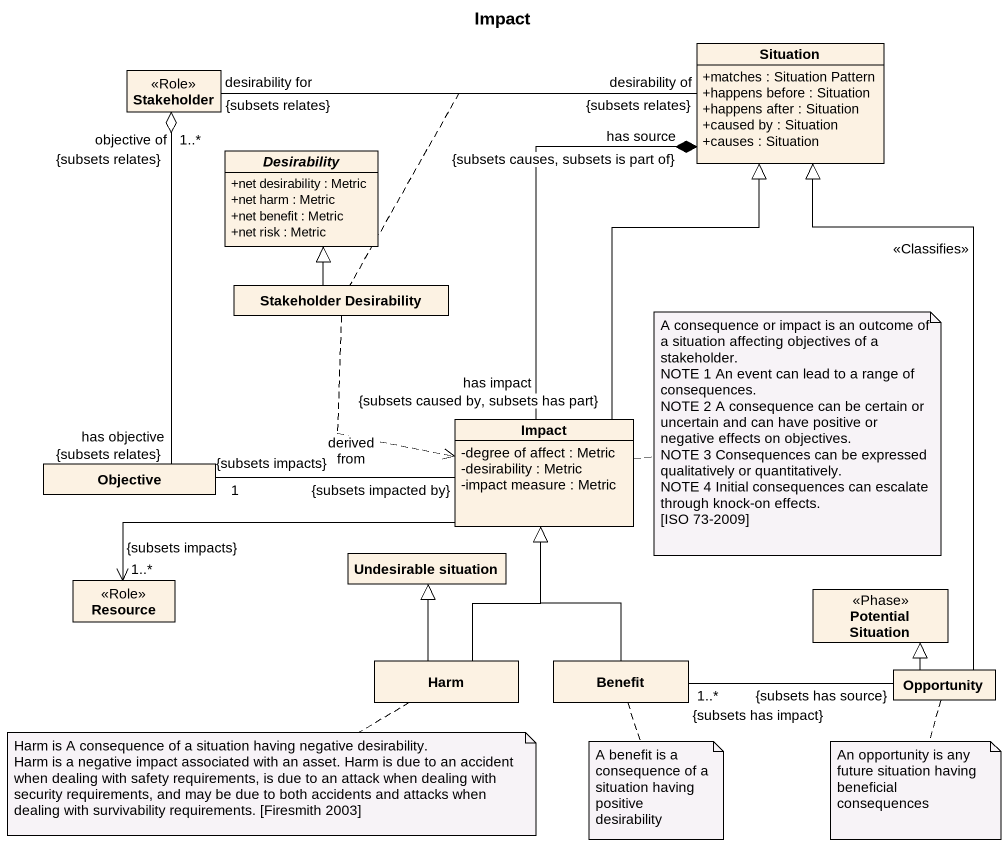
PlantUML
@startuml
title Impact
hide circle
hide empty members
skinparam classAttributeIconSize 0
class Stakeholder <<Role>>
class Situation {
  +matches : Situation Pattern
  +happens before : Situation
  +happens after : Situation
  +caused by : Situation
  +causes : Situation
}
abstract class Desirability {
  +net desirability : Metric
  +net harm : Metric
  +net benefit : Metric
  +net risk : Metric
}
class "Stakeholder Desirability" as Stakeholder_Desirability
class Impact {
  -degree of affect : Metric
  -desirability : Metric
  -impact measure : Metric
}
class Objective
class "Undesirable situation" as Undesirable_situation
class Resource <<Role>>
class "Potential Situation" as Potential_Situation <<Phase>>
class Harm
class Benefit
class Opportunity
Stakeholder "desirability for\n{subsets relates}" -right- "desirability of\n{subsets relates}" Situation
(Stakeholder, Situation) .. Stakeholder_Desirability
Stakeholder "objective of\n1..*\n{subsets relates}" o-- "has objective\n{subsets relates}" Objective
Situation "has source\n{subsets causes, subsets is part of}" *-- "has impact\n{subsets caused by, subsets has part}" Impact
Stakeholder_Desirability -up-|> Desirability
Stakeholder_Desirability ..> Impact : derived from
Impact -up-|> Situation
Impact "{subsets impacted by}" -left- "1\n{subsets impacts}" Objective
Impact -left-> "{subsets impacts}\n1..*" Resource
Harm -up-|> Impact
Harm -up-|> Undesirable_situation
Benefit -up-|> Impact
Opportunity -up-|> Situation : <<Classifies>>
Opportunity -up-|> Potential_Situation
Opportunity "{subsets has source}" -left- "1..*\n{subsets has impact}" Benefit
note right of Impact
  A consequence or impact is an outcome of a situation affecting objectives of a stakeholder.
  NOTE 1 An event can lead to a range of consequences.
  NOTE 2 A consequence can be certain or uncertain and can have positive or negative effects on objectives.
  NOTE 3 Consequences can be expressed qualitatively or quantitatively.
  NOTE 4 Initial consequences can escalate through knock-on effects.
  [ISO 73-2009]
end note
note left of Harm
  Harm is A consequence of a situation having negative desirability.
  Harm is a negative impact associated with an asset. Harm is due to an accident when dealing with safety requirements, is due to an attack when dealing with security requirements, and may be due to both accidents and attacks when dealing with survivability requirements. [Firesmith 2003]
end note
note bottom of Benefit : A benefit is a consequence of a situation having positive desirability
note bottom of Opportunity : An opportunity is any future situation having beneficial consequences
@enduml
